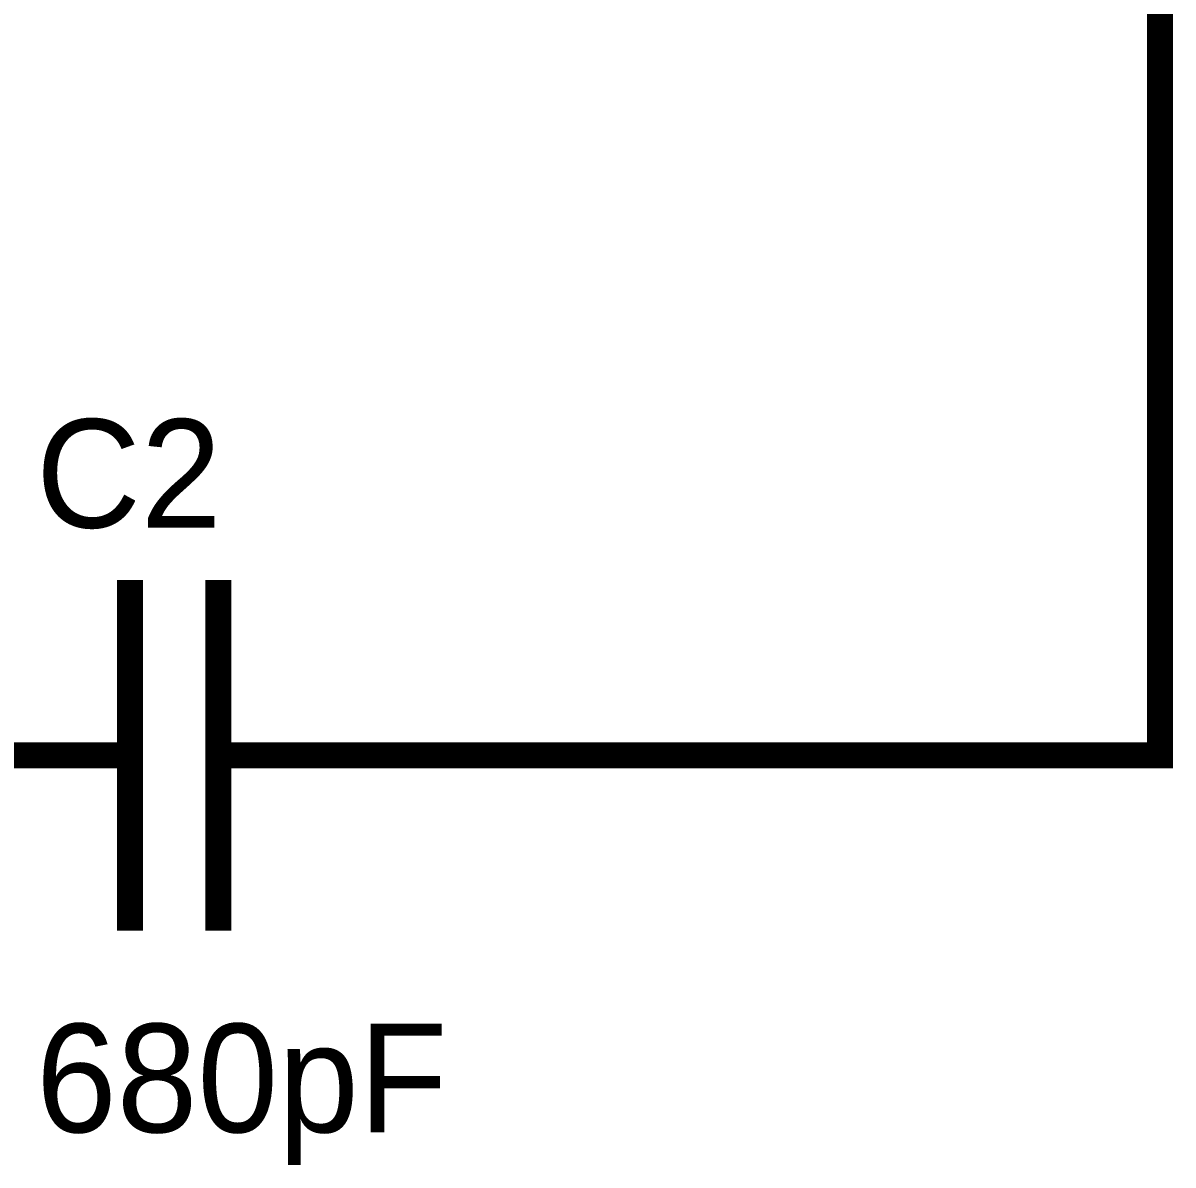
# Model space of a CAD drawing. Header units: inches. Extents: x 0 to 432, y 0 to 280.
# Drawn here: x 108.74 to 122.07, y 132.4 to 145.64 of the extents above; entities that cross this region are included whole.
import ezdxf

# ---------------------------------------------------------------- set-up
doc = ezdxf.new("R2010")
doc.units = ezdxf.units.IN
doc.layers.add('Sheet', color=255, linetype='Continuous')

msp = doc.modelspace()

# ---------------------------------------------------------------- linework, layer by layer
at = {"layer": 'Sheet'}
for points in [[(114.307, 137.151, 0.3, 0.3, 0), (121.921, 137.151, 0.3, 0.3, 0), (121.921, 157.477, 0.3, 0.3, 0)], [(109.983, 135.118, 0.3, 0.3, 0), (109.983, 139.183, 0.3, 0.3, 0)], [(111.005, 139.183, 0.3, 0.3, 0), (111.005, 135.118, 0.3, 0.3, 0)], [(109.23, 137.151, 0.3, 0.3, 0), (106.681, 137.151, 0.3, 0.3, 0)], [(109.23, 137.151, 0.3, 0.3, 0), (109.983, 137.151, 0.3, 0.3, 0)], [(111.768, 137.151, 0.3, 0.3, 0), (111.005, 137.151, 0.3, 0.3, 0)], [(111.768, 137.151, 0.3, 0.3, 0), (114.307, 137.151, 0.3, 0.3, 0)]]:
    msp.add_lwpolyline(points, format="xyseb", dxfattribs=at)

# ---------------------------------------------------------------- texts
for s, p in [('C2', (108.893, 139.79)), ('680pF', (108.893, 132.782))]:
    msp.add_text(s, height=1.2577, dxfattribs=at).set_placement(p)

doc.saveas('drawing.dxf')
